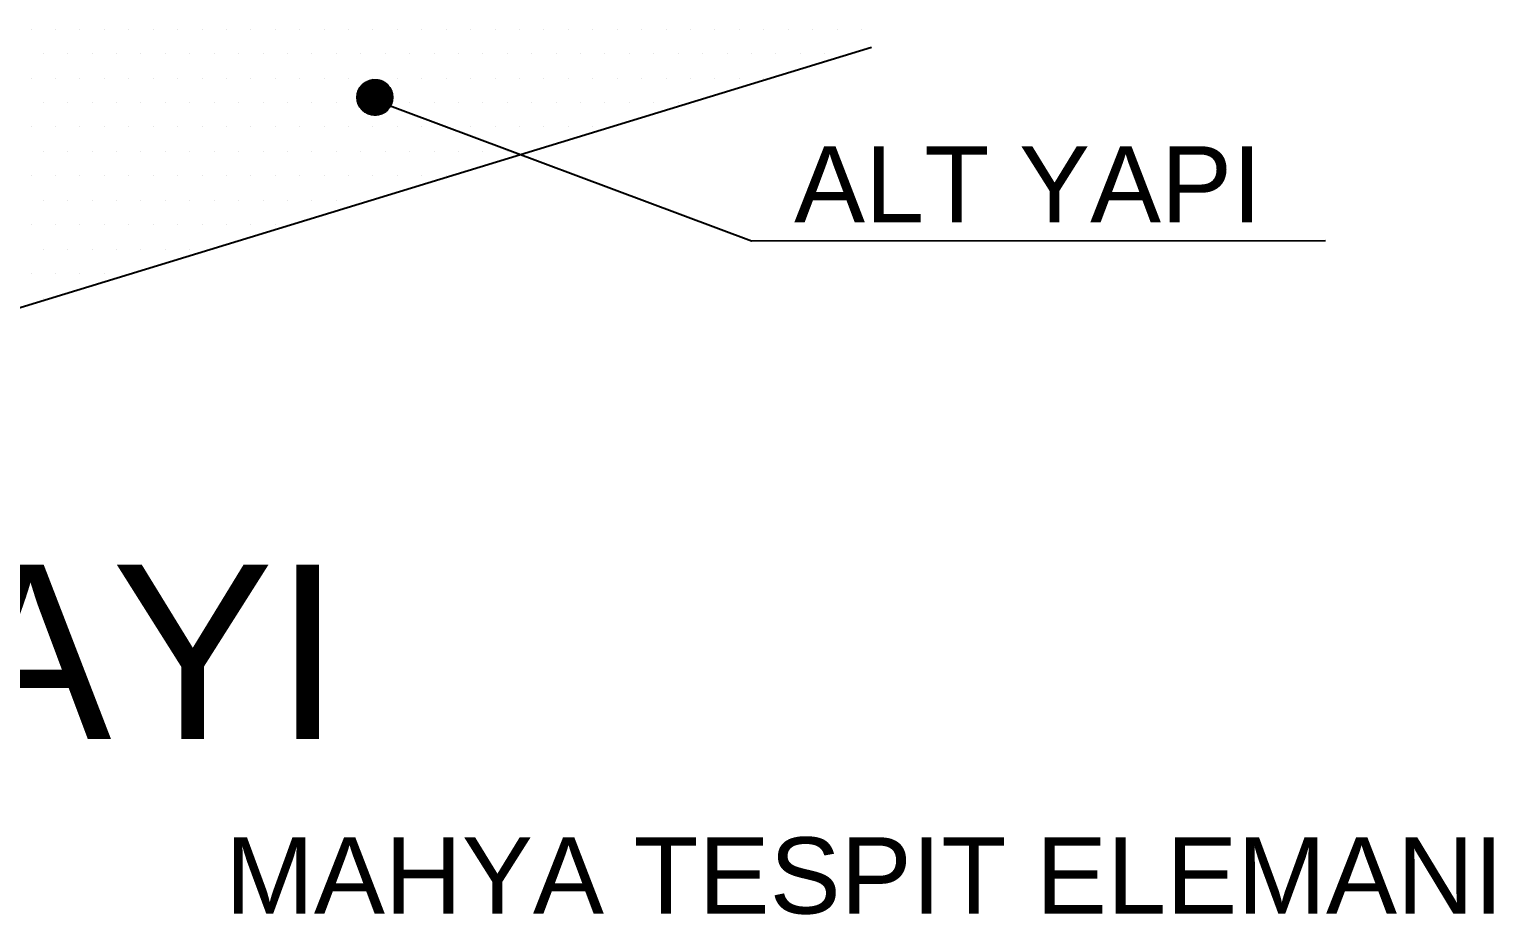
# Model space of a CAD drawing. Extents: x 775040 to 808375, y 4159409 to 4163651.
# Drawn here: x 807781.3 to 807992.1, y 4161042.7 to 4161170.1 of the extents above; entities that cross this region are included whole.
import ezdxf

# ---------------------------------------------------------------- set-up
doc = ezdxf.new("R2010")
doc.units = 0
doc.header["$MEASUREMENT"] = 0
doc.linetypes.add('DUZ', pattern=[500, 500])
doc.layers.get('0').update_dxf_attribs({"linetype": 'DUZ'})
for name, color, linetype in [('3', 3, 'Continuous'), ('tarama', 8, 'Continuous'), ('YAZI', 3, 'Continuous')]:
    doc.layers.add(name, color=color, linetype=linetype)
doc.styles.add('LEVENT', font='arial.ttf', dxfattribs={"height": 10})

# ---------------------------------------------------------------- blocks, each defined once
blk = doc.blocks.new('*X995')
at = {"color": 0}
for p, q in [((7612.5, -675), (7612.5, -675)), ((7621.875, -675), (7621.875, -675)), ((7631.25, -675), (7631.25, -675)), ((7640.625, -675), (7640.625, -675)), ((7650, -675), (7650, -675)), ((7659.375, -675), (7659.375, -675)), ((7668.75, -675), (7668.75, -675)), ((7678.125, -675), (7678.125, -675)), ((7687.5, -675), (7687.5, -675)), ((7696.875, -675), (7696.875, -675)), ((7706.25, -675), (7706.25, -675)), ((7715.625, -675), (7715.625, -675)), ((7725, -675), (7725, -675)), ((7734.375, -675), (7734.375, -675)), ((7743.75, -675), (7743.75, -675)), ((7753.125, -675), (7753.125, -675)), ((7762.5, -675), (7762.5, -675)), ((7771.875, -675), (7771.875, -675)), ((7781.25, -675), (7781.25, -675)), ((7790.625, -675), (7790.625, -675)), ((7800, -675), (7800, -675)), ((7809.375, -675), (7809.375, -675)), ((7818.75, -675), (7818.75, -675)), ((7828.125, -675), (7828.125, -675)), ((7837.5, -675), (7837.5, -675)), ((7846.875, -675), (7846.875, -675)), ((7856.25, -675), (7856.25, -675)), ((7865.625, -675), (7865.625, -675)), ((7875, -675), (7875, -675)), ((7884.375, -675), (7884.375, -675)), ((7893.75, -675), (7893.75, -675)), ((7903.125, -675), (7903.125, -675)), ((7912.5, -675), (7912.5, -675)), ((7921.875, -675), (7921.875, -675)), ((7931.25, -675), (7931.25, -675)), ((7617.1875, -684.375), (7617.1875, -684.375)), ((7626.5625, -684.375), (7626.5625, -684.375)), ((7635.9375, -684.375), (7635.9375, -684.375)), ((7645.3125, -684.375), (7645.3125, -684.375)), ((7654.6875, -684.375), (7654.6875, -684.375)), ((7664.0625, -684.375), (7664.0625, -684.375)), ((7673.4375, -684.375), (7673.4375, -684.375)), ((7682.8125, -684.375), (7682.8125, -684.375)), ((7692.1875, -684.375), (7692.1875, -684.375)), ((7701.5625, -684.375), (7701.5625, -684.375)), ((7710.9375, -684.375), (7710.9375, -684.375)), ((7720.3125, -684.375), (7720.3125, -684.375)), ((7729.6875, -684.375), (7729.6875, -684.375)), ((7739.0625, -684.375), (7739.0625, -684.375)), ((7748.4375, -684.375), (7748.4375, -684.375)), ((7757.8125, -684.375), (7757.8125, -684.375)), ((7767.1875, -684.375), (7767.1875, -684.375)), ((7776.5625, -684.375), (7776.5625, -684.375)), ((7785.9375, -684.375), (7785.9375, -684.375)), ((7795.3125, -684.375), (7795.3125, -684.375)), ((7804.6875, -684.375), (7804.6875, -684.375)), ((7814.0625, -684.375), (7814.0625, -684.375)), ((7823.4375, -684.375), (7823.4375, -684.375)), ((7832.8125, -684.375), (7832.8125, -684.375)), ((7842.1875, -684.375), (7842.1875, -684.375)), ((7851.5625, -684.375), (7851.5625, -684.375)), ((7860.9375, -684.375), (7860.9375, -684.375)), ((7870.3125, -684.375), (7870.3125, -684.375)), ((7879.6875, -684.375), (7879.6875, -684.375)), ((7889.0625, -684.375), (7889.0625, -684.375)), ((7898.4375, -684.375), (7898.4375, -684.375)), ((7907.8125, -684.375), (7907.8125, -684.375)), ((7917.1875, -684.375), (7917.1875, -684.375)), ((7926.5625, -684.375), (7926.5625, -684.375)), ((7612.5, -693.75), (7612.5, -693.75)), ((7621.875, -693.75), (7621.875, -693.75)), ((7631.25, -693.75), (7631.25, -693.75)), ((7640.625, -693.75), (7640.625, -693.75)), ((7650, -693.75), (7650, -693.75)), ((7659.375, -693.75), (7659.375, -693.75)), ((7668.75, -693.75), (7668.75, -693.75)), ((7678.125, -693.75), (7678.125, -693.75)), ((7687.5, -693.75), (7687.5, -693.75)), ((7696.875, -693.75), (7696.875, -693.75)), ((7706.25, -693.75), (7706.25, -693.75)), ((7715.625, -693.75), (7715.625, -693.75)), ((7725, -693.75), (7725, -693.75)), ((7734.375, -693.75), (7734.375, -693.75)), ((7743.75, -693.75), (7743.75, -693.75)), ((7753.125, -693.75), (7753.125, -693.75)), ((7762.5, -693.75), (7762.5, -693.75)), ((7771.875, -693.75), (7771.875, -693.75)), ((7781.25, -693.75), (7781.25, -693.75)), ((7790.625, -693.75), (7790.625, -693.75)), ((7800, -693.75), (7800, -693.75)), ((7809.375, -693.75), (7809.375, -693.75)), ((7818.75, -693.75), (7818.75, -693.75)), ((7828.125, -693.75), (7828.125, -693.75)), ((7837.5, -693.75), (7837.5, -693.75)), ((7846.875, -693.75), (7846.875, -693.75)), ((7856.25, -693.75), (7856.25, -693.75)), ((7865.625, -693.75), (7865.625, -693.75)), ((7875, -693.75), (7875, -693.75)), ((7884.375, -693.75), (7884.375, -693.75)), ((7893.75, -693.75), (7893.75, -693.75)), ((7617.1875, -703.125), (7617.1875, -703.125)), ((7626.5625, -703.125), (7626.5625, -703.125)), ((7635.9375, -703.125), (7635.9375, -703.125)), ((7645.3125, -703.125), (7645.3125, -703.125)), ((7654.6875, -703.125), (7654.6875, -703.125)), ((7664.0625, -703.125), (7664.0625, -703.125)), ((7673.4375, -703.125), (7673.4375, -703.125)), ((7682.8125, -703.125), (7682.8125, -703.125)), ((7692.1875, -703.125), (7692.1875, -703.125)), ((7701.5625, -703.125), (7701.5625, -703.125)), ((7710.9375, -703.125), (7710.9375, -703.125)), ((7720.3125, -703.125), (7720.3125, -703.125)), ((7729.6875, -703.125), (7729.6875, -703.125)), ((7739.0625, -703.125), (7739.0625, -703.125)), ((7748.4375, -703.125), (7748.4375, -703.125)), ((7757.8125, -703.125), (7757.8125, -703.125)), ((7767.1875, -703.125), (7767.1875, -703.125)), ((7776.5625, -703.125), (7776.5625, -703.125)), ((7785.9375, -703.125), (7785.9375, -703.125)), ((7795.3125, -703.125), (7795.3125, -703.125)), ((7804.6875, -703.125), (7804.6875, -703.125)), ((7814.0625, -703.125), (7814.0625, -703.125)), ((7823.4375, -703.125), (7823.4375, -703.125)), ((7832.8125, -703.125), (7832.8125, -703.125)), ((7842.1875, -703.125), (7842.1875, -703.125)), ((7851.5625, -703.125), (7851.5625, -703.125)), ((7860.9375, -703.125), (7860.9375, -703.125)), ((7612.5, -712.5), (7612.5, -712.5)), ((7621.875, -712.5), (7621.875, -712.5)), ((7631.25, -712.5), (7631.25, -712.5)), ((7640.625, -712.5), (7640.625, -712.5)), ((7650, -712.5), (7650, -712.5)), ((7659.375, -712.5), (7659.375, -712.5)), ((7668.75, -712.5), (7668.75, -712.5)), ((7678.125, -712.5), (7678.125, -712.5)), ((7687.5, -712.5), (7687.5, -712.5)), ((7696.875, -712.5), (7696.875, -712.5)), ((7706.25, -712.5), (7706.25, -712.5)), ((7715.625, -712.5), (7715.625, -712.5)), ((7725, -712.5), (7725, -712.5)), ((7734.375, -712.5), (7734.375, -712.5)), ((7743.75, -712.5), (7743.75, -712.5)), ((7753.125, -712.5), (7753.125, -712.5)), ((7762.5, -712.5), (7762.5, -712.5)), ((7771.875, -712.5), (7771.875, -712.5)), ((7781.25, -712.5), (7781.25, -712.5)), ((7790.625, -712.5), (7790.625, -712.5)), ((7800, -712.5), (7800, -712.5)), ((7809.375, -712.5), (7809.375, -712.5)), ((7818.75, -712.5), (7818.75, -712.5)), ((7828.125, -712.5), (7828.125, -712.5)), ((7617.1875, -721.875), (7617.1875, -721.875)), ((7626.5625, -721.875), (7626.5625, -721.875)), ((7635.9375, -721.875), (7635.9375, -721.875)), ((7645.3125, -721.875), (7645.3125, -721.875)), ((7654.6875, -721.875), (7654.6875, -721.875)), ((7664.0625, -721.875), (7664.0625, -721.875)), ((7673.4375, -721.875), (7673.4375, -721.875)), ((7682.8125, -721.875), (7682.8125, -721.875)), ((7692.1875, -721.875), (7692.1875, -721.875)), ((7701.5625, -721.875), (7701.5625, -721.875)), ((7710.9375, -721.875), (7710.9375, -721.875)), ((7720.3125, -721.875), (7720.3125, -721.875)), ((7729.6875, -721.875), (7729.6875, -721.875)), ((7739.0625, -721.875), (7739.0625, -721.875)), ((7748.4375, -721.875), (7748.4375, -721.875)), ((7757.8125, -721.875), (7757.8125, -721.875)), ((7767.1875, -721.875), (7767.1875, -721.875)), ((7776.5625, -721.875), (7776.5625, -721.875)), ((7785.9375, -721.875), (7785.9375, -721.875)), ((7795.3125, -721.875), (7795.3125, -721.875)), ((7612.5, -731.25), (7612.5, -731.25)), ((7621.875, -731.25), (7621.875, -731.25)), ((7631.25, -731.25), (7631.25, -731.25)), ((7640.625, -731.25), (7640.625, -731.25)), ((7650, -731.25), (7650, -731.25)), ((7659.375, -731.25), (7659.375, -731.25)), ((7668.75, -731.25), (7668.75, -731.25)), ((7678.125, -731.25), (7678.125, -731.25)), ((7687.5, -731.25), (7687.5, -731.25)), ((7696.875, -731.25), (7696.875, -731.25)), ((7706.25, -731.25), (7706.25, -731.25)), ((7715.625, -731.25), (7715.625, -731.25)), ((7725, -731.25), (7725, -731.25)), ((7734.375, -731.25), (7734.375, -731.25)), ((7743.75, -731.25), (7743.75, -731.25)), ((7753.125, -731.25), (7753.125, -731.25)), ((7762.5, -731.25), (7762.5, -731.25)), ((7771.875, -731.25), (7771.875, -731.25)), ((7617.1875, -740.625), (7617.1875, -740.625)), ((7626.5625, -740.625), (7626.5625, -740.625)), ((7635.9375, -740.625), (7635.9375, -740.625)), ((7645.3125, -740.625), (7645.3125, -740.625)), ((7654.6875, -740.625), (7654.6875, -740.625)), ((7664.0625, -740.625), (7664.0625, -740.625)), ((7673.4375, -740.625), (7673.4375, -740.625)), ((7682.8125, -740.625), (7682.8125, -740.625)), ((7692.1875, -740.625), (7692.1875, -740.625)), ((7701.5625, -740.625), (7701.5625, -740.625)), ((7710.9375, -740.625), (7710.9375, -740.625)), ((7720.3125, -740.625), (7720.3125, -740.625)), ((7729.6875, -740.625), (7729.6875, -740.625)), ((7739.0625, -740.625), (7739.0625, -740.625)), ((7612.5, -750), (7612.5, -750)), ((7621.875, -750), (7621.875, -750)), ((7631.25, -750), (7631.25, -750)), ((7640.625, -750), (7640.625, -750)), ((7650, -750), (7650, -750)), ((7659.375, -750), (7659.375, -750)), ((7668.75, -750), (7668.75, -750)), ((7678.125, -750), (7678.125, -750)), ((7687.5, -750), (7687.5, -750)), ((7696.875, -750), (7696.875, -750)), ((7706.25, -750), (7706.25, -750)), ((7617.1875, -759.375), (7617.1875, -759.375)), ((7626.5625, -759.375), (7626.5625, -759.375)), ((7635.9375, -759.375), (7635.9375, -759.375)), ((7645.3125, -759.375), (7645.3125, -759.375)), ((7654.6875, -759.375), (7654.6875, -759.375)), ((7664.0625, -759.375), (7664.0625, -759.375)), ((7673.4375, -759.375), (7673.4375, -759.375)), ((7612.5, -768.75), (7612.5, -768.75)), ((7621.875, -768.75), (7621.875, -768.75)), ((7631.25, -768.75), (7631.25, -768.75)), ((7640.625, -768.75), (7640.625, -768.75)), ((7650, -768.75), (7650, -768.75)), ((7617.1875, -778.125), (7617.1875, -778.125))]:
    blk.add_line(p, q, dxfattribs=at)

msp = doc.modelspace()

# ---------------------------------------------------------------- hatches: boundary and pattern name
at = {"layer": '3'}
h = msp.add_hatch(dxfattribs=at)
h.set_pattern_fill('ANSI37', color=256, scale=0.224999, angle=349.9669, style=0)
h.set_pattern_definition([(34.9669027, (805856.363614, 4161128.4298), (-0.01611844555, 0.02304785083), []), (124.9669027, (805856.363614, 4161128.4298), (-0.02304785083, -0.01611844555), [])])
edge = h.paths.add_edge_path()
edge.add_arc((807831.03, 4161160.28), 2.54, 0, 360)

# ---------------------------------------------------------------- linework, layer by layer
msp.add_line((807902.5, 4161167.46), (807750.95, 4161121.12), dxfattribs=at)
at = {"layer": '3', "elevation": 0}
msp.add_lwpolyline([(807830.28, 4161160.15), (807885.25, 4161139.64), (807967.89, 4161139.67)], dxfattribs=at)
at = {"layer": '3'}
msp.add_circle((807831.03, 4161160.28, 0), 2.54, dxfattribs=at)

# ---------------------------------------------------------------- block references
at = {"layer": 'tarama', "xscale": 0.3749981224536896, "yscale": 0.3749981224536896, "zscale": 0.3749981224536896}
msp.add_blockref('*X995', (804926.86, 4161423.21), dxfattribs=at)

# ---------------------------------------------------------------- texts
at = {"layer": 'YAZI', "style": 'LEVENT'}
for s, height, p in [('ALT YAPI', 10.976, (807891.37, 4161142.28)), ('SAÇAK DETAYI', 25.088, (807571.11, 4161067.95, -53.07)), ('MAHYA TESPIT ELEMANI', 10.976, (807809.48, 4161042.83))]:
    msp.add_text(s, height=height, dxfattribs=at).set_placement(p)

doc.saveas('drawing.dxf')
